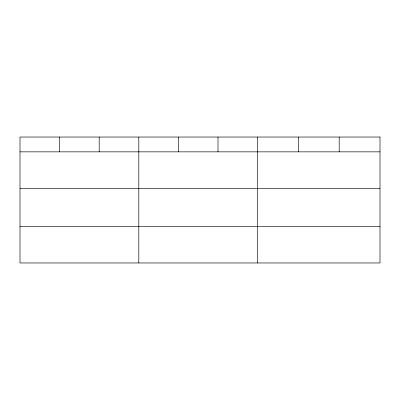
<?xml version="1.0" encoding="UTF-8"?>
<svg xmlns="http://www.w3.org/2000/svg" width="400" height="400" viewBox="0 0 400 400"><rect width="100%" height="100%" fill="white"/><g stroke="black" fill="none" stroke-linecap="round" stroke-linejoin="round"><path stroke-width="0.6" d="M20 151.85L380 151.85M20 188.52L380 188.52M20 226.295L380 226.295M339.2 137.035L339.2 151.85M298.4 137.035L298.4 151.85M257.6 137.035L257.6 262.965M218 137.035L218 151.85M178.4 137.035L178.4 151.85M138.8 137.035L138.8 262.965M99.2 137.035L99.2 151.85M59.6 137.035L59.6 151.85M380 137.035L20 137.035L20 262.965L380 262.965L380 137.035"/></g></svg>
